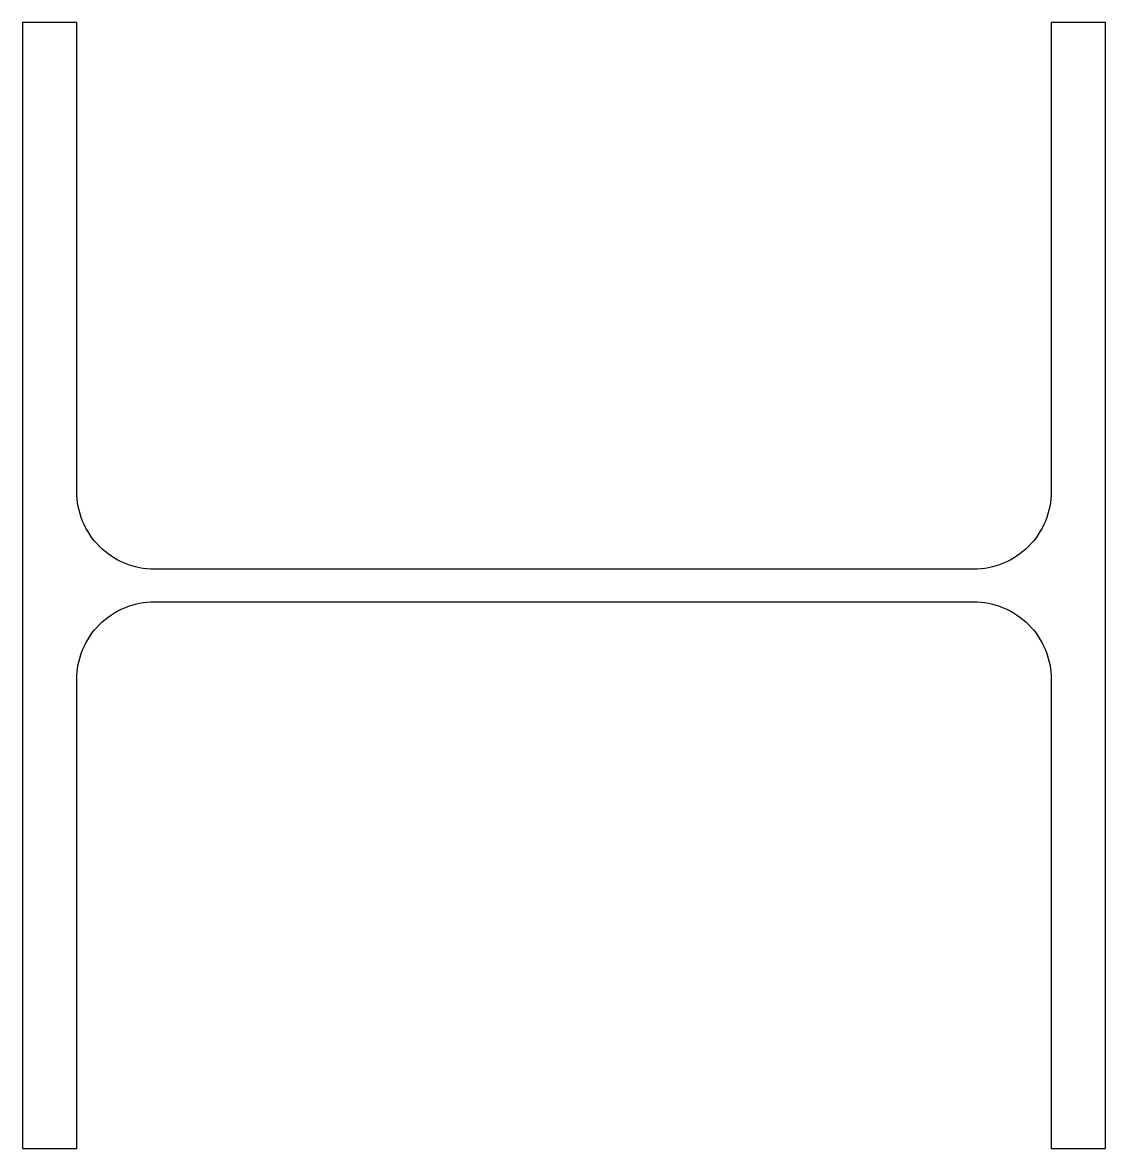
# Model space of a CAD drawing. Header units: millimetres. Extents: x -125 to 125, y -130 to 130.
import ezdxf

# ---------------------------------------------------------------- set-up
doc = ezdxf.new("R2010")
doc.units = ezdxf.units.MM
doc.layers.add('PK24E-STRUCT-STEEL', color=254, linetype='Continuous')

msp = doc.modelspace()

# ---------------------------------------------------------------- linework, layer by layer
at = {"layer": 'PK24E-STRUCT-STEEL', "color": 2}
msp.add_lwpolyline([(112.5, 130), (112.5, 21.75, -0.414214), (94.5, 3.75), (-94.5, 3.75, -0.414214), (-112.5, 21.75), (-112.5, 130), (-125, 130), (-125, -130), (-112.5, -130), (-112.5, -21.75, -0.414214), (-94.5, -3.75), (94.5, -3.75, -0.414214), (112.5, -21.75), (112.5, -130), (125, -130), (125, 130)], format="xyb", close=True, dxfattribs=at)

doc.saveas('drawing.dxf')
